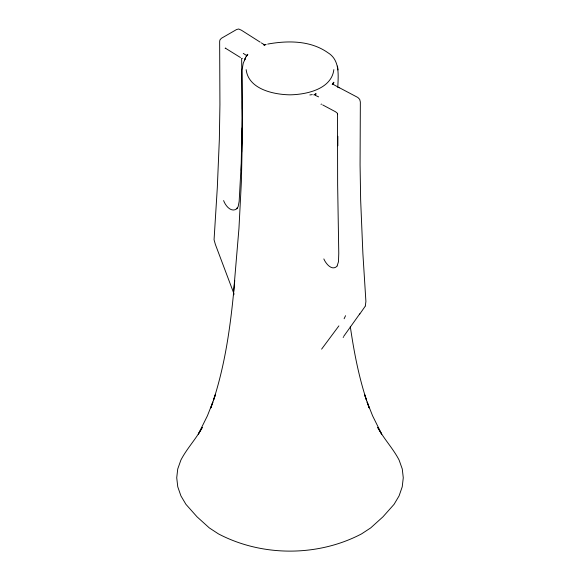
<?xml version="1.0" encoding="UTF-8"?>
<svg xmlns="http://www.w3.org/2000/svg" width="580" height="580" viewBox="0 0 580 580"><rect width="100%" height="100%" fill="white"/><g stroke="black" fill="none" stroke-linecap="round" stroke-linejoin="round"><path stroke-width="0.87" d="M337.85 136.271L337.85 145.783M242.36 109.381L242.404 101.239M337.799 87.428C338.22 75.356 340.199 60.153 327.888 52.708C310.546 40.412 287.832 40.412 267.699 44.087M241.28 170.52L241.57 156.607M242.15 127.904L241.679 152.149M234.755 280.474C231.173 320.914 226.026 361.572 213.433 400.33L215.412 394.596L210.815 407.936L212.86 402.02L207.393 415.838L198.273 434.224L202.261 427.431C196.12 438.966 186.876 448.463 180.887 460.085L177.726 469.002L176.726 477.775L177.77 486.801L180.924 495.893L185.926 504.325L197.048 516.831L209.3 527.901L218.385 533.854C262.138 556.872 317.862 556.872 361.615 533.854L370.7 527.901L382.952 516.831L394.074 504.325L399.076 495.893L402.23 486.801L403.274 477.775L402.274 469.002L399.113 460.085C393.124 448.463 383.88 438.966 377.739 427.431L381.727 434.224L372.607 415.838L367.14 402.02L369.185 407.936L364.588 394.61L366.567 400.33C358.672 376.348 353.923 351.48 350.298 326.533M233.37 294.814L238.967 228.259L241.374 181.779L242.382 135.401L241.99 70.296L243.237 63.271L246.072 56.637L247.827 54.303L246.391 56.006M333.848 69.629C331.55 89.03 306.769 94.554 289.993 94.83C273.224 94.554 248.457 89.059 246.152 69.636M345.557 315.694L344.121 318.754M246.703 55.448L246.848 55.078M333.601 83.469L333.254 84.608M337.161 265.792L338.481 261.732L338.771 253.199L337.64 184.788L337.509 113.368L335.574 111.802L322.683 104.922M333.921 82.367L332.18 84.513L333.304 83.998M343.171 337.517L343.396 337.118M246.246 56.485L247.537 54.832M333.746 82.215L332.463 83.825M365.313 305.885L365.907 301.448L362.892 253.649L360.658 200.231L360.071 164.894L360.347 102.007L359.694 99.368L357.882 97.498L339.126 87.587M365.233 306.218L359.658 314.2M359.767 313.824L343.686 336.385M338.887 325.88L321.61 349.131M337.147 266.111C332.043 271.389 325.757 263.603 323.843 258.926M236.335 208.619L237.698 207.691L237.148 208.104L238.133 206.676L239.163 201.398L241.229 163.575L242.143 117.682L241.657 58.79M313.773 94.91L316.158 93.757L314.918 94.257M236.923 208.742C231.188 213.027 225.344 205.61 223.619 200.571M241.831 58.616L242.338 58.312M225.134 48.256L225.743 48.002M320.994 104.328L321.603 104.074M265.06 44.667L263.835 45.059L266.205 44.559M314.715 94.714L315.817 94.649M309.872 94.946L312.272 94.605M264.668 44.783L265.263 44.718M315.02 95.214L318.623 96.874M264.567 44.885L261.377 42.913M339.394 87.797L333.507 84.549M225.852 48.459L240.446 57.514M243.274 53.375L246.369 55.404M260.202 42.159L241.447 30.233L238.685 29L236.633 29.5L221.335 38.331L219.914 39.984L219.653 41.535L219.929 104.574L219.341 139.512L217.319 187.521L214.063 239.772L215.368 244.419L234.131 294.219M338.002 69.955L337.495 66.069M245.442 58.036L244.441 60.226L245.442 58.036M337.603 114.637L337.509 113.412L337.603 114.637"/></g></svg>
